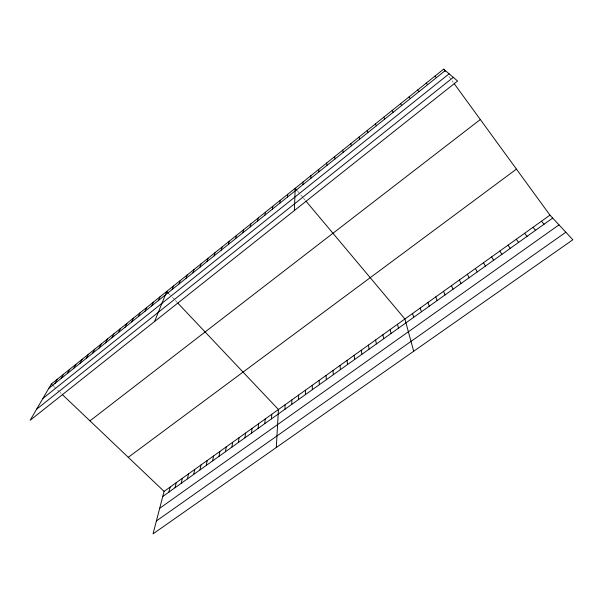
<?xml version="1.0" encoding="UTF-8"?>
<svg xmlns="http://www.w3.org/2000/svg" width="603" height="603" viewBox="0 0 603 603"><rect width="100%" height="100%" fill="white"/><g stroke="black" fill="none" stroke-linecap="round" stroke-linejoin="round"><path stroke-width="0.45" stroke-dasharray="3.02 2.26" d="M53.795 386.44L59.395 391.769M60.021 392.357L61.257 393.54M169.232 294.015L170.468 295.327M172.33 297.294L174.787 299.895M175.405 300.55L177.252 302.502M297.407 190.902L299.601 193.518M300.701 194.829L302.887 197.43M303.43 198.086L306.158 201.334M448.971 76.483L451.624 80.131M452.152 80.862L453.215 82.317"/><path stroke-width="0.9" d="M302.985 184.616L303 182.031M298.568 399.518L298.621 395.063M291.731 404.394L291.86 399.91M294.354 210.568L295.206 188.287L296.857 190.247M284.94 409.249L285.129 404.726M276.295 447.516L278.435 409.512L177.87 303.158M287.51 197.023L287.691 194.317M271.463 418.874L271.78 414.276M264.777 423.645L265.162 419.017M258.137 428.386L258.581 423.728M279.958 203.075L280.222 200.309M251.526 433.105L252.039 428.409M244.954 437.793L245.534 433.067M272.45 209.09L272.805 206.271M238.426 442.459L239.059 437.703M231.921 447.102L232.622 442.308M264.996 215.067L265.426 212.188M225.462 451.715L226.223 446.891M219.04 456.305L219.854 451.451M257.587 221.007L258.099 218.075M212.648 460.865L213.522 455.981M206.286 465.403L207.221 460.496M250.222 226.909L250.81 223.924M199.97 469.918L200.957 464.973M193.676 474.41L194.731 469.435M242.903 232.781L243.567 229.735M187.427 478.872L188.535 473.875M181.209 483.312L182.37 478.285M235.63 238.607L236.376 235.509M175.021 487.729L176.242 482.671M168.87 492.123L170.136 487.036M549.966 215.143L164.076 491.385L153.056 533.851L572.85 239.753L549.966 215.143L454.278 83.772M228.401 244.403L229.223 241.253M221.218 250.162L222.108 246.959M214.08 255.883L215.045 252.627M206.987 261.574L208.02 258.265M199.932 267.227L201.04 263.873M192.922 272.85L194.098 269.443M185.95 278.435L187.201 274.983M179.023 283.983L180.342 280.485M172.141 289.508L173.528 285.958M154.587 321.512L166.752 291.392L168.606 293.36M158.499 300.445L160.014 296.804M151.737 305.864L153.32 302.178M145.014 311.254L146.665 307.522M138.328 316.613L140.047 312.836M131.688 321.934L133.467 318.113M125.085 327.225L126.924 323.366M118.52 332.494L120.419 328.582M111.992 337.725L113.959 333.776M105.502 342.926L107.53 338.931M99.05 348.097L101.138 344.064M92.643 353.237L94.784 349.167M86.267 358.348L88.468 354.232M79.928 363.428L82.181 359.275M73.619 368.486L75.94 364.295M67.355 373.506L69.729 369.277M61.122 378.503L63.549 374.237M54.926 383.47L57.413 379.166M51.3 384.066L30.15 420.276L457.594 80.998L443.627 69.149L51.3 384.066L53.177 385.845M48.768 388.407L445.278 70.551M42.911 398.432L449.122 73.807M36.587 409.256L453.298 77.35M89.96 420.849L480.32 119.522M128.273 457.315L516.439 169.111M162.75 496.495L552.687 218.067M159.689 508.284L558.996 224.859M156.396 520.969L565.848 232.215M62.501 394.724L164.076 491.385M434.899 76.151L436.444 77.629M426.238 83.108L427.67 84.661M541.471 221.226L544.087 224.21M306.158 201.334L404.892 318.995L413.703 351.248M533.029 227.271L535.547 230.308M417.63 90.013L418.964 91.648M524.64 233.278L527.052 236.376M516.304 239.24L518.618 242.398M443.627 69.149L445.225 71.35M409.083 96.872L410.311 98.583M508.02 245.172L510.236 248.383M499.781 251.067L501.907 254.33M400.596 103.686L401.719 105.472M491.603 256.923L493.631 260.232M483.478 262.742L485.415 266.104M392.161 110.455L393.179 112.309M475.398 268.523L477.237 271.945M467.37 274.267L469.119 277.742M383.787 117.178L384.706 119.108M459.388 279.98L461.046 283.5M451.459 285.656L453.034 289.229M375.465 123.864L376.287 125.854M443.582 291.302L445.059 294.92M435.75 296.91L437.137 300.573M427.964 302.48L429.268 306.196M367.197 130.497L367.92 132.562M420.223 308.02L421.444 311.781M412.535 313.522L413.673 317.329M358.989 137.085L359.614 139.218M397.513 324.271L398.485 328.168M350.833 143.635L351.361 145.836M390.186 329.524L391.076 333.467M382.897 334.74L383.712 338.72M342.73 150.139L343.167 152.408M375.646 339.926L376.385 343.951M368.441 345.082L369.104 349.152M334.68 156.599L335.019 158.936M361.28 350.215L361.868 354.323M354.157 355.31L354.67 359.456M326.683 163.021L326.932 165.418M347.079 360.383L347.516 364.566M340.032 365.418L340.401 369.647M333.037 370.43L333.323 374.697M318.738 169.398L318.897 171.863M326.072 375.413L326.298 379.717M319.153 380.372L319.304 384.714M310.839 175.737L310.914 178.262M312.271 385.294L312.354 389.674M305.427 390.194L305.442 394.611"/></g></svg>
